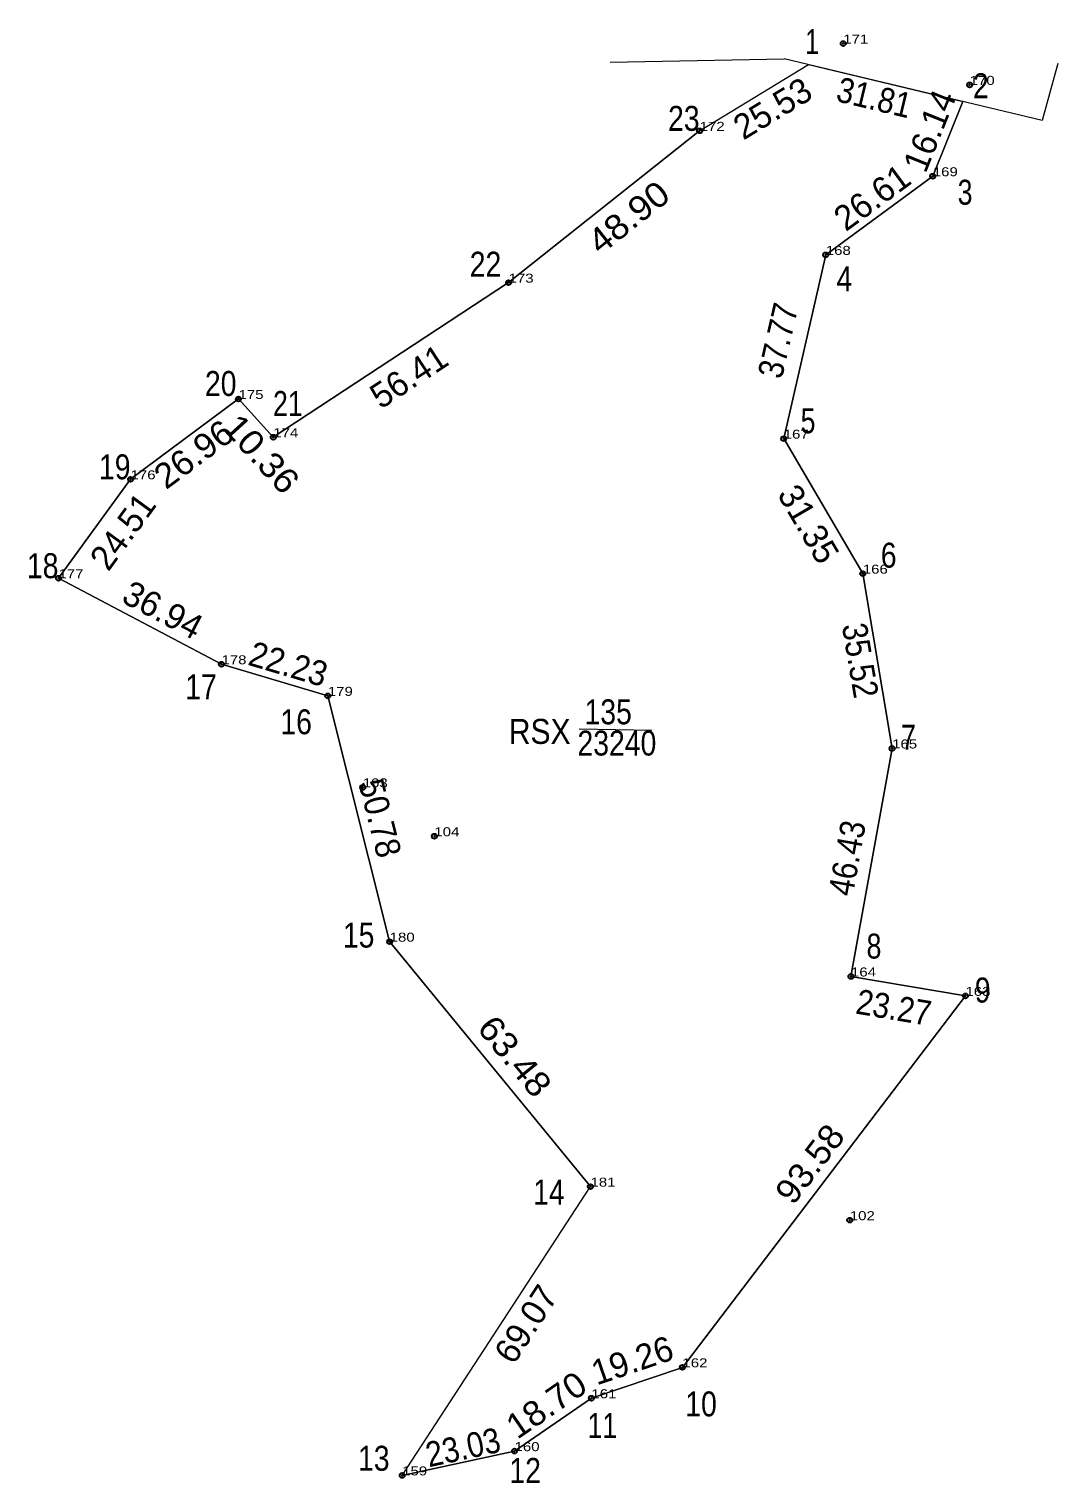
# Model space of a CAD drawing. Header units: metres. Extents: x 549203 to 552789, y 1818269 to 1821872.
# Drawn here: x 550683.2 to 550889.4, y 1818323.7 to 1818615 of the extents above; entities that cross this region are included whole.
import ezdxf
from ezdxf.enums import TextEntityAlignment as Align

# ---------------------------------------------------------------- set-up
doc = ezdxf.new("R2010")
doc.units = ezdxf.units.M
doc.header["$LTSCALE"] = 2
doc.header["$PDMODE"] = 32
doc.header["$PDSIZE"] = 1
for name, color, linetype, lineweight in [('1', 7, 'Continuous', 13), ('10', 7, 'Continuous', 13), ('55', 7, 'Continuous', 13), ('63', 7, 'Continuous', 13)]:
    doc.layers.add(name, color=color, linetype=linetype, lineweight=lineweight)
doc.layers.add('12', color=7, linetype='Continuous')
doc.layers.add('7', color=7, linetype='Continuous')

msp = doc.modelspace()

# ---------------------------------------------------------------- linework, layer by layer
at = {"layer": '1'}
msp.add_lwpolyline([(550839.42, 1818607.9), (550870.36, 1818600.51), (550864.32, 1818585.54), (550842.88, 1818569.78), (550834.45, 1818532.96), (550850.3, 1818505.91), (550856.17, 1818470.88), (550847.93, 1818425.19), (550870.87, 1818421.3), (550814.15, 1818346.87), (550795.91, 1818340.68), (550780.51, 1818330.08), (550758, 1818325.22), (550795.73, 1818383.08), (550755.49, 1818432.17), (550743.1, 1818481.42), (550721.79, 1818487.75), (550689.13, 1818505), (550703.57, 1818524.81), (550725.2, 1818540.91), (550732.17, 1818533.25), (550779.32, 1818564.22), (550817.6, 1818594.64)], close=True, dxfattribs=at)
msp.add_lwpolyline([(550839.42, 1818607.9), (550870.36, 1818600.51), (550864.32, 1818585.54), (550842.88, 1818569.78), (550834.45, 1818532.96), (550850.3, 1818505.91), (550856.17, 1818470.88), (550847.93, 1818425.19), (550870.87, 1818421.3), (550814.15, 1818346.87), (550795.91, 1818340.68), (550780.51, 1818330.08), (550758, 1818325.22), (550795.73, 1818383.08), (550755.49, 1818432.17), (550743.1, 1818481.42), (550721.79, 1818487.75), (550689.13, 1818505), (550703.57, 1818524.81), (550725.2, 1818540.91), (550732.17, 1818533.25), (550779.32, 1818564.22), (550817.6, 1818594.64)], close=True, dxfattribs=at)
at = {"layer": '10'}
for p, q in [((550799.65, 1818608.43), (550834.54, 1818609.07)), ((550799.65, 1818608.43), (550834.54, 1818609.07)), ((550758, 1818325.22), (550795.73, 1818383.08)), ((550758, 1818325.22), (550795.73, 1818383.08))]:
    msp.add_line(p, q, dxfattribs=at)
for points in [[(550889.4, 1818608.11), (550886.25, 1818596.72), (550834.54, 1818609.07)], [(550889.4, 1818608.11), (550886.25, 1818596.72), (550834.54, 1818609.07)], [(550758, 1818325.22), (550780.51, 1818330.08), (550795.91, 1818340.68), (550814.15, 1818346.87), (550870.87, 1818421.3), (550847.93, 1818425.19), (550856.17, 1818470.88), (550850.3, 1818505.91), (550834.45, 1818532.96), (550842.88, 1818569.78), (550864.32, 1818585.54)], [(550758, 1818325.22), (550780.51, 1818330.08), (550795.91, 1818340.68), (550814.15, 1818346.87), (550870.87, 1818421.3), (550847.93, 1818425.19), (550856.17, 1818470.88), (550850.3, 1818505.91), (550834.45, 1818532.96), (550842.88, 1818569.78), (550864.32, 1818585.54)], [(550779.32, 1818564.22), (550732.17, 1818533.25), (550725.2, 1818540.91), (550703.57, 1818524.81), (550689.13, 1818505), (550721.79, 1818487.75), (550743.1, 1818481.42), (550755.49, 1818432.17), (550795.73, 1818383.08)], [(550779.32, 1818564.22), (550732.17, 1818533.25), (550725.2, 1818540.91), (550703.57, 1818524.81), (550689.13, 1818505), (550721.79, 1818487.75), (550743.1, 1818481.42), (550755.49, 1818432.17), (550795.73, 1818383.08)]]:
    msp.add_lwpolyline(points, dxfattribs=at)
at = {"layer": '55'}
for p, q in [((550817.6, 1818594.64), (550839.42, 1818607.9)), ((550817.6, 1818594.64), (550839.42, 1818607.9)), ((550864.32, 1818585.54), (550870.36, 1818600.51)), ((550864.32, 1818585.54), (550870.36, 1818600.51)), ((550817.6, 1818594.64), (550779.32, 1818564.22)), ((550817.6, 1818594.64), (550779.32, 1818564.22))]:
    msp.add_line(p, q, dxfattribs=at)
at = {"layer": '63'}
msp.add_line((550793.46, 1818474.8), (550808.01, 1818474.56), dxfattribs=at)
msp.add_line((550793.46, 1818474.8), (550808.01, 1818474.56), dxfattribs=at)
at = {"layer": '7'}
for p in [(550846.38, 1818612.13), (550871.71, 1818603.85), (550817.6, 1818594.64), (550864.32, 1818585.54), (550842.88, 1818569.78), (550779.32, 1818564.22), (550725.2, 1818540.91), (550732.17, 1818533.25), (550834.45, 1818532.96), (550703.57, 1818524.81), (550689.13, 1818505), (550850.3, 1818505.91), (550721.79, 1818487.75), (550743.1, 1818481.42), (550856.17, 1818470.88), (550750.1, 1818463.08), (550764.45, 1818453.29), (550755.49, 1818432.17), (550847.93, 1818425.19), (550870.87, 1818421.3), (550795.73, 1818383.08), (550847.69, 1818376.36), (550814.15, 1818346.87), (550795.91, 1818340.68), (550780.51, 1818330.08), (550758, 1818325.22)]:
    msp.add_point(p, dxfattribs=at)

# ---------------------------------------------------------------- texts
at = {"layer": '10'}
for s, width, p in [('135', 0.85, (550799.28, 1818475.72)), ('135', 0.85, (550799.28, 1818475.72)), ('RSX', 0.9, (550785.56, 1818471.8)), ('RSX', 0.9, (550785.56, 1818471.8)), ('23240', 0.85, (550801.03, 1818469.46)), ('23240', 0.85, (550801.03, 1818469.46))]:
    msp.add_text(s, height=5, dxfattribs=dict(at, width=width)).set_placement(p, align=Align.CENTER)
at = {"layer": '12', "width": 1.25}
for s, p in [('171', (550846.38, 1818612.13)), ('170', (550871.71, 1818603.85)), ('172', (550817.6, 1818594.64)), ('169', (550864.32, 1818585.54)), ('168', (550842.88, 1818569.78)), ('173', (550779.32, 1818564.22)), ('175', (550725.2, 1818540.91)), ('174', (550732.17, 1818533.25)), ('167', (550834.45, 1818532.96)), ('176', (550703.57, 1818524.81)), ('166', (550850.3, 1818505.91)), ('177', (550689.13, 1818505)), ('178', (550721.79, 1818487.75)), ('179', (550743.1, 1818481.42)), ('165', (550856.17, 1818470.88)), ('103', (550750.1, 1818463.08)), ('104', (550764.45, 1818453.29)), ('180', (550755.49, 1818432.17)), ('164', (550847.93, 1818425.19)), ('163', (550870.87, 1818421.3)), ('181', (550795.73, 1818383.08)), ('102', (550847.69, 1818376.36)), ('162', (550814.15, 1818346.87)), ('161', (550795.91, 1818340.68)), ('160', (550780.51, 1818330.08)), ('159', (550758, 1818325.22))]:
    msp.add_text(s, height=1.8, dxfattribs=at).set_placement(p)
at = {"layer": '63'}
for s, width, p in [(' 1', 0.75, (550841.55, 1818610.03)), (' 1', 0.75, (550841.55, 1818610.03)), (' 2', 0.85, (550875.53, 1818601.18)), (' 2', 0.85, (550875.53, 1818601.18)), (' 23', 0.85, (550817.6, 1818594.64)), (' 23', 0.85, (550817.6, 1818594.64)), (' 3', 0.8, (550872.28, 1818579.84)), (' 3', 0.8, (550872.28, 1818579.84)), (' 22', 0.85, (550777.86, 1818565.41)), (' 22', 0.85, (550777.86, 1818565.41)), (' 4', 0.85, (550848.18, 1818562.48)), (' 4', 0.85, (550848.18, 1818562.48)), (' 20', 0.85, (550724.8, 1818541.51)), (' 20', 0.85, (550724.8, 1818541.51)), (' 21', 0.8, (550738.07, 1818537.5)), (' 21', 0.8, (550738.07, 1818537.5)), (' 5', 0.8, (550840.82, 1818534.03)), (' 5', 0.8, (550840.82, 1818534.03)), (' 19', 0.85, (550703.57, 1818524.81)), (' 19', 0.85, (550703.57, 1818524.81)), (' 18', 0.85, (550689.13, 1818505)), (' 18', 0.85, (550689.13, 1818505)), (' 6', 0.85, (550857.07, 1818507.11)), (' 6', 0.85, (550857.07, 1818507.11)), (' 17', 0.85, (550720.86, 1818480.72)), (' 17', 0.85, (550720.86, 1818480.72)), (' 16', 0.85, (550739.92, 1818473.73)), (' 16', 0.85, (550739.92, 1818473.73)), (' 7', 0.8, (550860.94, 1818470.62)), (' 7', 0.8, (550860.94, 1818470.62)), (' 15', 0.85, (550752.44, 1818430.98)), (' 15', 0.85, (550752.44, 1818430.98)), (' 8', 0.8, (550854.03, 1818428.78)), (' 8', 0.8, (550854.03, 1818428.78)), (' 9', 0.85, (550875.91, 1818419.97)), (' 9', 0.85, (550875.91, 1818419.97)), (' 14', 0.85, (550790.56, 1818379.49)), (' 14', 0.85, (550790.56, 1818379.49)), (' 10', 0.85, (550821.05, 1818337.04)), (' 10', 0.85, (550821.05, 1818337.04)), (' 11', 0.8, (550801.09, 1818332.72)), (' 11', 0.8, (550801.09, 1818332.72)), (' 13', 0.85, (550755.48, 1818326.15)), (' 13', 0.85, (550755.48, 1818326.15)), (' 12', 0.85, (550785.81, 1818323.71)), (' 12', 0.85, (550785.81, 1818323.71))]:
    msp.add_text(s, height=5, dxfattribs=dict(at, width=width)).set_placement(p, align=Align.RIGHT)
for s, rotation, p in [('25.53', 31.287, (550833.517, 1818597.015)), ('25.53', 31.287, (550833.517, 1818597.015)), ('16.14', 68.027, (550865.999, 1818593.7)), ('16.14', 68.027, (550865.999, 1818593.7)), ('26.61', 36.319, (550853.634, 1818579.28)), ('26.61', 36.319, (550853.634, 1818579.28)), ('56.41', 33.299, (550760.703, 1818543.337)), ('56.41', 33.299, (550760.703, 1818543.337)), ('24.51', 53.911, (550704.052, 1818512.922)), ('24.51', 53.911, (550704.052, 1818512.922)), ('31.35', 300.368, (550837.279, 1818514.594)), ('31.35', 300.368, (550837.279, 1818514.594)), ('36.94', 332.158, (550708.882, 1818496.43)), ('36.94', 332.158, (550708.882, 1818496.43)), ('69.07', 56.892, (550784.912, 1818354.189)), ('69.07', 56.892, (550784.912, 1818354.189)), ('19.26', 18.745, (550804.907, 1818345.915)), ('19.26', 18.745, (550804.907, 1818345.915))]:
    msp.add_text(s, height=5, rotation=rotation, dxfattribs=at).set_placement(p, align=Align.CENTER)
for s, rotation, width, p in [('31.81', 346.567, 0.9, (550852.029, 1818598.887)), ('31.81', 346.567, 0.9, (550852.029, 1818598.887)), ('48.90', 38.473, 1.1, (550804.925, 1818575.357)), ('48.90', 38.473, 1.1, (550804.925, 1818575.357)), ('37.77', 77.104, 0.9, (550835.74, 1818552.067)), ('37.77', 77.104, 0.9, (550835.74, 1818552.067)), ('26.96', 36.662, 1.05, (550717.722, 1818527.863)), ('26.96', 36.662, 1.05, (550717.722, 1818527.863)), ('10.36', 312.3, 1.1, (550727.963, 1818528.233)), ('10.36', 312.3, 1.1, (550727.963, 1818528.233)), ('35.52', 279.513, 0.9, (550847.339, 1818488.118)), ('35.52', 279.513, 0.9, (550847.339, 1818488.118)), ('22.23', 343.456, 0.95, (550734.483, 1818485.426)), ('22.23', 343.456, 0.95, (550734.483, 1818485.426)), ('50.78', 284.121, 0.95, (550751.164, 1818456.32)), ('50.78', 284.121, 0.95, (550751.164, 1818456.32)), ('46.43', 79.777, 0.9, (550849.607, 1818448.476)), ('46.43', 79.777, 0.9, (550849.607, 1818448.476)), ('23.27', 350.376, 0.9, (550856.097, 1818416.529)), ('23.27', 350.376, 0.9, (550856.097, 1818416.529)), ('63.48', 309.342, 1.1, (550778.643, 1818407.62)), ('63.48', 309.342, 1.1, (550778.643, 1818407.62)), ('93.58', 52.69, 1.05, (550841.676, 1818386.135)), ('93.58', 52.69, 1.05, (550841.676, 1818386.135)), ('18.70', 34.54, 1.05, (550788.298, 1818337.289)), ('18.70', 34.54, 1.05, (550788.298, 1818337.289)), ('23.03', 12.183, 0.9, (550770.712, 1818328.42)), ('23.03', 12.183, 0.9, (550770.712, 1818328.42))]:
    msp.add_text(s, height=5, rotation=rotation, dxfattribs=dict(at, width=width)).set_placement(p, align=Align.CENTER)

doc.saveas('drawing.dxf')
